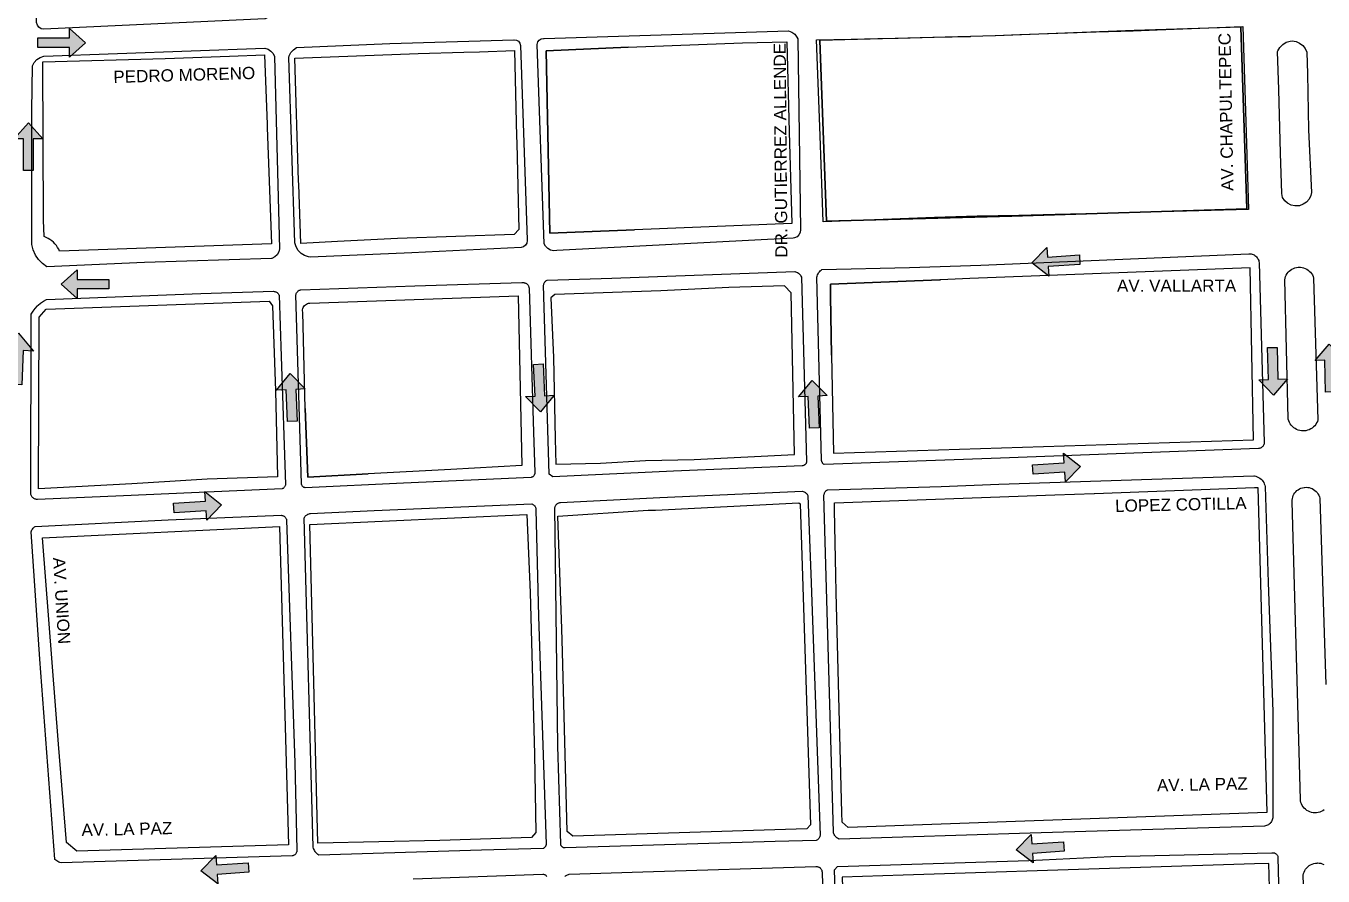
# Model space of a CAD drawing. Header units: metres. Extents: x 668617 to 675126, y 2286318 to 2293677.
# Drawn here: x 673146 to 673678, y 2291068 to 2291417 of the extents above; entities that cross this region are included whole.
import ezdxf

# ---------------------------------------------------------------- set-up
doc = ezdxf.new("R2010")
doc.units = ezdxf.units.M
doc.header["$MEASUREMENT"] = 0
for name, color, linetype in [('0_SENTIDO-VIAL', 30, 'Continuous'), ('DMTG-BANQUETA', 252, 'Continuous'), ('DMTG-CAMELLON', 252, 'Continuous'), ('DMTG-MANZANA', 253, 'Continuous'), ('DMTG-NOM-CALLES', 251, 'Continuous'), ('DMTG-TRAZA-BASE', 7, 'Continuous'), ('DMTG_SECCIONES_VIALES', 250, 'Continuous')]:
    doc.layers.add(name, color=color, linetype=linetype)
doc.styles.get("Standard").update_dxf_attribs({"font": 'arial.ttf'})

# ---------------------------------------------------------------- blocks, each defined once
blk = doc.blocks.new('traza_base_proyecto')
at = {"layer": '0_SENTIDO-VIAL'}
for points in [[(1594.34, -1238.96), (1607.41, -1238.96), (1607.41, -1235.04), (1613.95, -1240.92), (1607.41, -1246.81), (1607.41, -1242.88), (1594.34, -1242.88)], [(1594.34, -1238.96), (1607.41, -1238.96), (1607.41, -1235.04), (1613.95, -1240.92), (1607.41, -1246.81), (1607.41, -1242.88), (1594.34, -1242.88)], [(1588.58, -1293.42), (1588.58, -1280.35), (1584.66, -1280.35), (1590.54, -1273.82), (1596.42, -1280.35), (1592.5, -1280.35), (1592.5, -1293.42)], [(2021.9, -1331.92), (2008.85, -1332.79), (2009.11, -1336.7), (2002.2, -1331.26), (2008.34, -1324.96), (2008.6, -1328.87), (2021.64, -1328.01)], [(1623.59, -1341.97), (1610.52, -1341.97), (1610.52, -1345.89), (1603.99, -1340.01), (1610.52, -1334.13), (1610.52, -1338.05), (1623.59, -1338.05)], [(1583.63, -1381.15), (1584.16, -1367.11), (1579.95, -1366.95), (1586.54, -1360.17), (1592.58, -1367.43), (1588.37, -1367.27), (1587.84, -1381.31)], [(2102.73, -1365.93), (2103.09, -1378.99), (2107.01, -1378.89), (2101.31, -1385.58), (2095.25, -1379.21), (2099.17, -1379.1), (2098.81, -1366.04)], [(2122.64, -1384.28), (2122.28, -1371.22), (2118.36, -1371.33), (2124.06, -1364.63), (2130.12, -1371), (2126.2, -1371.11), (2126.56, -1384.18)], [(1801.7, -1372.73), (1802.31, -1385.79), (1806.22, -1385.61), (1800.65, -1392.41), (1794.47, -1386.15), (1798.39, -1385.97), (1797.79, -1372.91)], [(1696.86, -1396.39), (1696.26, -1383.33), (1692.34, -1383.51), (1697.92, -1376.71), (1704.1, -1382.97), (1700.18, -1383.15), (1700.78, -1396.21)], [(1911, -1399.13), (1910.4, -1386.08), (1906.48, -1386.26), (1912.05, -1379.46), (1918.23, -1385.71), (1914.31, -1385.9), (1914.92, -1398.95)], [(2002.38, -1414.1), (2015.42, -1413.24), (2015.16, -1409.32), (2022.07, -1414.76), (2015.94, -1421.06), (2015.68, -1417.15), (2002.64, -1418.01)], [(1650.12, -1429.91), (1663.16, -1429.05), (1662.9, -1425.13), (1669.81, -1430.57), (1663.68, -1436.87), (1663.42, -1432.96), (1650.38, -1433.82)], [(2015.43, -1572.7), (2002.39, -1573.56), (2002.65, -1577.47), (1995.74, -1572.03), (2001.87, -1565.73), (2002.13, -1569.64), (2015.17, -1568.78)], [(1680.98, -1581.32), (1667.93, -1582.18), (1668.19, -1586.1), (1661.28, -1580.66), (1667.42, -1574.36), (1667.68, -1578.27), (1680.72, -1577.41)]]:
    blk.add_hatch(color=256, dxfattribs=at).paths.add_polyline_path(points)
for points in [[(1607.41, -1238.96), (1607.41, -1235.04), (1613.95, -1240.92), (1607.41, -1246.81), (1607.41, -1242.88), (1594.34, -1242.88), (1594.34, -1238.96)], [(1584.66, -1280.35), (1590.54, -1273.82), (1596.42, -1280.35), (1592.5, -1280.35), (1592.5, -1293.42), (1588.58, -1293.42), (1588.58, -1280.35)], [(2002.2, -1331.26), (2008.34, -1324.96), (2008.6, -1328.87), (2021.64, -1328.01), (2021.9, -1331.92), (2008.85, -1332.79), (2009.11, -1336.7)], [(1610.52, -1341.97), (1610.52, -1345.89), (1603.99, -1340.01), (1610.52, -1334.13), (1610.52, -1338.05), (1623.59, -1338.05), (1623.59, -1341.97)], [(1583.63, -1381.15), (1584.16, -1367.11), (1579.95, -1366.95), (1586.54, -1360.17), (1592.58, -1367.43), (1588.37, -1367.27), (1587.84, -1381.31)], [(2102.73, -1365.93), (2103.09, -1378.99), (2107.01, -1378.89), (2101.31, -1385.58), (2095.25, -1379.21), (2099.17, -1379.1), (2098.81, -1366.04)], [(2122.64, -1384.28), (2122.28, -1371.22), (2118.36, -1371.33), (2124.06, -1364.63), (2130.12, -1371), (2126.2, -1371.11), (2126.56, -1384.18)], [(1801.7, -1372.73), (1802.31, -1385.79), (1806.22, -1385.61), (1800.65, -1392.41), (1794.47, -1386.15), (1798.39, -1385.97), (1797.79, -1372.91)], [(1696.86, -1396.39), (1696.26, -1383.33), (1692.34, -1383.51), (1697.92, -1376.71), (1704.1, -1382.97), (1700.18, -1383.15), (1700.78, -1396.21)], [(1911, -1399.13), (1910.4, -1386.08), (1906.48, -1386.26), (1912.05, -1379.46), (1918.23, -1385.71), (1914.31, -1385.9), (1914.92, -1398.95)], [(2002.38, -1414.1), (2015.42, -1413.24), (2015.16, -1409.32), (2022.07, -1414.76), (2015.94, -1421.06), (2015.68, -1417.15), (2002.64, -1418.01)], [(1650.12, -1429.91), (1663.16, -1429.05), (1662.9, -1425.13), (1669.81, -1430.57), (1663.68, -1436.87), (1663.42, -1432.96), (1650.38, -1433.82)], [(2015.43, -1572.7), (2002.39, -1573.56), (2002.65, -1577.47), (1995.74, -1572.03), (2001.87, -1565.73), (2002.13, -1569.64), (2015.17, -1568.78)], [(1680.98, -1581.32), (1667.93, -1582.18), (1668.19, -1586.1), (1661.28, -1580.66), (1667.42, -1574.36), (1667.68, -1578.27), (1680.72, -1577.41)]]:
    blk.add_lwpolyline(points, close=True, dxfattribs=at)
at = {"layer": 'DMTG-BANQUETA', "linetype": 'Continuous', "lineweight": 25}
for points in [[(1687.48, -1231.2, 0), (1596.91, -1235.44, 0), (1595.81, -1235.19, 0), (1594.87, -1234.57, 0), (1594.21, -1233.67, 0), (1593.9, -1232.59, 0), (1593.88, -1232.32, 0), (1593.23, -1194.35, 0), (1593.83, -1192.67, 0), (1594.8, -1191.16, 0), (1596.07, -1189.91, 0), (1597.59, -1188.97, 0), (1598.14, -1188.73, 0), (1661.95, -1186.81, 0), (1684.38, -1185.83, 0), (1685.83, -1186.24, 0), (1687.13, -1187.01, 0), (1688.19, -1188.09, 0), (1688.9, -1189.42, 0), (1689.19, -1190.41, 0), (1690.29, -1228.44, 0), (1689.71, -1229.6, 0), (1688.8, -1230.53, 0), (1687.66, -1231.12, 0)], [(1962.24, -1312.68, 0), (1916.56, -1314.37, 0), (1915.29, -1279.13, 0), (1914.9, -1268.12, 0), (1913.87, -1239.81, 0), (1927.98, -1239.47, 0), (1939.01, -1239.21, 0), (1947.37, -1239.01, 0), (1962.07, -1238.66, 0), (1977.05, -1238.32, 0), (1977.18, -1238.31, 0), (1987.09, -1237.97, 0), (1997.25, -1237.61, 0), (2028.5, -1236.52, 0), (2043.69, -1236, 0), (2053.52, -1235.61, 0), (2088.69, -1234.22, 0), (2089.9, -1273.43, 0), (2091, -1309.3, 0), (2055.28, -1310.28, 0), (2040.74, -1310.67, 0), (2030.63, -1310.95, 0), (2011.68, -1311.47, 0), (1997, -1311.87, 0), (1996.79, -1311.88, 0), (1979.73, -1312.04, 0)], [(1747.83, -1327.17, 0), (1706.21, -1328.95, 0), (1705.45, -1328.83, 0), (1703.83, -1328.28, 0), (1702.39, -1327.37, 0), (1701.2, -1326.16, 0), (1700.31, -1324.7, 0), (1699.81, -1323.08, 0), (1697.35, -1246.94, 0), (1697.52, -1246.37, 0), (1698.23, -1245, 0), (1699.28, -1243.83, 0), (1700.58, -1242.96, 0), (1738.75, -1241.26, 0), (1789.61, -1239.77, 0), (1789.86, -1239.73, 0), (1790.8, -1239.84, 0), (1791.62, -1240.32, 0), (1792.19, -1241.1, 0), (1792.36, -1242.03, 0), (1795.12, -1321.87, 0), (1795.14, -1322.1, 0), (1794.98, -1323.12, 0), (1794.46, -1324.05, 0), (1793.63, -1324.71, 0), (1792.62, -1325.01, 0)], [(1905.8, -1238.66, 0), (1906.14, -1239.37, 0), (1907.24, -1317.61, 0), (1907.13, -1318.74, 0), (1906.64, -1319.77, 0), (1905.83, -1320.56, 0), (1904.78, -1321.03, 0), (1904.26, -1321.12, 0), (1807.35, -1326.19, 0), (1806.03, -1326.32, 0), (1804.73, -1326.05, 0), (1803.57, -1325.4, 0), (1802.65, -1324.45, 0), (1802.15, -1323.51, 0), (1799.23, -1241.61, 0), (1799.46, -1240.62, 0), (1800.04, -1239.84, 0), (1800.89, -1239.33, 0), (1801.88, -1239.2, 0), (1802.06, -1239.22, 0), (1902.36, -1236.04, 0), (1903.73, -1236.59, 0), (1904.91, -1237.48, 0)], [(1638.11, -1331.15, 0), (1598.11, -1332.87, 0), (1596.27, -1331.56, 0), (1594.69, -1329.93, 0), (1593.44, -1328.05, 0), (1592.51, -1325.98, 0), (1591.97, -1323.77, 0), (1591.94, -1323.51, 0), (1592.01, -1268.73, 0), (1592.19, -1250.43, 0), (1592.95, -1249.02, 0), (1594.04, -1247.83, 0), (1595.38, -1246.95, 0), (1596.91, -1246.43, 0), (1687.57, -1243.17, 0), (1688.89, -1243.57, 0), (1690.05, -1244.34, 0), (1690.94, -1245.4, 0), (1691.48, -1246.65, 0), (1693.48, -1325.44, 0), (1693.2, -1326.75, 0), (1692.55, -1327.92, 0), (1691.58, -1328.85, 0), (1690.38, -1329.45, 0), (1690.29, -1329.48, 0)], [(1989.34, -1411.45, 0), (1916.92, -1413.94, 0), (1916.76, -1413.82, 0), (1916.6, -1413.69, 0), (1916.45, -1413.55, 0), (1916.33, -1413.39, 0), (1916.22, -1413.23, 0), (1916.12, -1413.05, 0), (1916.04, -1412.86, 0), (1915.98, -1412.66, 0), (1915.94, -1412.47, 0), (1915.92, -1412.26, 0), (1915.92, -1412.2, 0), (1913.98, -1337.16, 0), (1914.1, -1336.67, 0), (1914.27, -1336.19, 0), (1914.49, -1335.73, 0), (1914.7, -1335.38, 0), (1914.99, -1334.97, 0), (1915.33, -1334.58, 0), (1915.7, -1334.23, 0), (1916.04, -1333.97, 0), (1951.93, -1333.15, 0), (1981.19, -1332.14, 0), (2091.15, -1327.56, 0), (2091.19, -1327.56, 0), (2091.63, -1327.55, 0), (2092.06, -1327.59, 0), (2092.49, -1327.68, 0), (2092.9, -1327.82, 0), (2093.3, -1328, 0), (2093.67, -1328.23, 0), (2094.02, -1328.5, 0), (2094.04, -1328.51, 0), (2094.35, -1328.82, 0), (2094.63, -1329.16, 0), (2094.86, -1329.52, 0), (2095.06, -1329.91, 0), (2095.21, -1330.33, 0), (2095.31, -1330.75, 0), (2095.36, -1331.18, 0), (2097.51, -1404.99, 0), (2097.51, -1405.03, 0), (2097.48, -1405.31, 0), (2097.42, -1405.58, 0), (2097.33, -1405.84, 0), (2097.22, -1406.1, 0), (2097.07, -1406.34, 0), (2096.9, -1406.56, 0), (2096.7, -1406.76, 0), (2096.49, -1406.93, 0), (2096.42, -1406.99, 0), (2096.17, -1407.13, 0), (2095.92, -1407.24, 0), (2095.65, -1407.33, 0), (2095.38, -1407.39, 0), (2095.1, -1407.41, 0)], [(1855.21, -1416.67, 0), (1805.64, -1419, 0), (1804.19, -1417.97, 0), (1801.87, -1340.45, 0), (1801.88, -1340.45, 0), (1801.93, -1340.16, 0), (1802.02, -1339.89, 0), (1802.13, -1339.62, 0), (1802.27, -1339.36, 0), (1802.27, -1339.34, 0), (1802.44, -1339.1, 0), (1802.64, -1338.88, 0), (1802.84, -1338.68, 0), (1803.07, -1338.5, 0), (1803.31, -1338.34, 0), (1829.89, -1337.47, 0), (1904.87, -1334.76, 0), (1905.26, -1334.89, 0), (1905.65, -1335.06, 0), (1906.02, -1335.27, 0), (1906.37, -1335.51, 0), (1906.7, -1335.79, 0), (1906.95, -1336.04, 0), (1907.22, -1336.37, 0), (1907.45, -1336.73, 0), (1907.65, -1337.1, 0), (1909.76, -1412.75, 0), (1909.76, -1412.82, 0), (1909.73, -1413.01, 0), (1909.68, -1413.19, 0), (1909.61, -1413.37, 0), (1909.52, -1413.54, 0), (1909.42, -1413.7, 0), (1909.31, -1413.85, 0), (1909.18, -1413.99, 0), (1909.02, -1414.11, 0), (1908.96, -1414.17, 0), (1908.8, -1414.27, 0), (1908.63, -1414.35, 0), (1908.45, -1414.42, 0), (1908.27, -1414.48, 0), (1908.08, -1414.51, 0), (1907.89, -1414.52, 0)], [(1744.38, -1421.61, 0), (1704.07, -1423.5, 0), (1703.9, -1423.47, 0), (1703.74, -1423.42, 0), (1703.58, -1423.36, 0), (1703.43, -1423.28, 0), (1703.29, -1423.19, 0), (1703.15, -1423.08, 0), (1703.03, -1422.96, 0), (1703.02, -1422.95, 0), (1702.91, -1422.82, 0), (1702.81, -1422.68, 0), (1702.73, -1422.53, 0), (1702.67, -1422.37, 0), (1702.61, -1422.21, 0), (1702.58, -1422.04, 0), (1702.57, -1421.93, 0), (1700.29, -1344.33, 0), (1700.35, -1344.08, 0), (1700.44, -1343.84, 0), (1700.54, -1343.61, 0), (1700.67, -1343.39, 0), (1700.82, -1343.18, 0), (1700.86, -1343.13, 0), (1701.05, -1342.94, 0), (1701.24, -1342.77, 0), (1701.45, -1342.63, 0), (1701.67, -1342.5, 0), (1701.9, -1342.4, 0), (1702.15, -1342.32, 0), (1702.27, -1342.28, 0), (1749.02, -1340.68, 0), (1792.99, -1339.38, 0), (1793.23, -1339.35, 0), (1793.48, -1339.34, 0), (1793.72, -1339.35, 0), (1793.96, -1339.39, 0), (1794.19, -1339.45, 0), (1794.42, -1339.54, 0), (1794.64, -1339.64, 0), (1794.85, -1339.77, 0), (1795.04, -1339.92, 0), (1795.19, -1340.05, 0), (1795.35, -1340.23, 0), (1795.51, -1340.43, 0), (1795.63, -1340.63, 0), (1795.74, -1340.85, 0), (1795.82, -1341.08, 0), (1795.88, -1341.32, 0), (1795.92, -1341.56, 0), (1795.92, -1341.68, 0), (1797.67, -1400.66, 0), (1798.23, -1417.24, 0), (1798.25, -1417.42, 0), (1798.25, -1417.6, 0), (1798.23, -1417.77, 0), (1798.19, -1417.94, 0), (1798.14, -1418.11, 0), (1798.07, -1418.27, 0), (1797.99, -1418.43, 0), (1797.89, -1418.58, 0), (1797.85, -1418.63, 0), (1797.73, -1418.77, 0), (1797.6, -1418.88, 0), (1797.46, -1418.99, 0), (1797.31, -1419.08, 0), (1797.15, -1419.16, 0), (1796.98, -1419.22, 0), (1796.81, -1419.26, 0), (1796.71, -1419.28, 0)], [(1629.6, -1426.88, 0), (1594.31, -1428.4, 0), (1594.17, -1428.39, 0), (1593.87, -1428.35, 0), (1593.56, -1428.28, 0), (1593.28, -1428.18, 0), (1593, -1428.05, 0), (1592.73, -1427.89, 0), (1592.48, -1427.71, 0), (1592.25, -1427.5, 0), (1592.11, -1427.35, 0), (1591.92, -1427.11, 0), (1591.75, -1426.85, 0), (1591.61, -1426.58, 0), (1591.49, -1426.29, 0), (1591.69, -1352.27, 0), (1592.43, -1351.07, 0), (1593.28, -1349.94, 0), (1594.24, -1348.91, 0), (1594.49, -1348.67, 0), (1595.56, -1347.76, 0), (1596.73, -1346.96, 0), (1597.96, -1346.28, 0), (1661.33, -1343.85, 0), (1691.09, -1342.93, 0), (1691.33, -1342.96, 0), (1691.59, -1343.01, 0), (1691.85, -1343.09, 0), (1692.1, -1343.19, 0), (1692.34, -1343.32, 0), (1692.56, -1343.47, 0), (1692.61, -1343.5, 0), (1692.82, -1343.68, 0), (1693, -1343.88, 0), (1693.17, -1344.09, 0), (1693.31, -1344.31, 0), (1693.44, -1344.55, 0), (1694.26, -1369.68, 0), (1696.02, -1422.18, 0), (1696, -1422.29, 0), (1695.95, -1422.51, 0), (1695.87, -1422.72, 0), (1695.77, -1422.93, 0), (1695.65, -1423.12, 0), (1695.52, -1423.3, 0), (1695.49, -1423.33, 0), (1695.33, -1423.5, 0), (1695.17, -1423.64, 0), (1694.98, -1423.78, 0), (1694.78, -1423.89, 0), (1694.58, -1423.98, 0)], [(2001.41, -1565.25, 0), (1923.17, -1567.7, 0), (1922.83, -1567.55, 0), (1922.5, -1567.36, 0), (1922.19, -1567.14, 0), (1921.91, -1566.9, 0), (1921.65, -1566.63, 0), (1921.53, -1566.48, 0), (1921.31, -1566.17, 0), (1921.13, -1565.84, 0), (1920.97, -1565.5, 0), (1920.86, -1565.14, 0), (1920.79, -1564.89, 0), (1916.88, -1426.62, 0), (1916.91, -1426.36, 0), (1916.97, -1426.1, 0), (1917.05, -1425.84, 0), (1917.15, -1425.6, 0), (1917.27, -1425.36, 0), (1917.34, -1425.27, 0), (1917.51, -1425.06, 0), (1917.69, -1424.86, 0), (1917.88, -1424.68, 0), (1918.1, -1424.52, 0), (1918.33, -1424.39, 0), (1918.47, -1424.32, 0), (1964.93, -1422.95, 0), (1988.66, -1422.01, 0), (2093.25, -1418.63, 0), (2093.51, -1418.67, 0), (2094.09, -1418.8, 0), (2094.65, -1419, 0), (2095.19, -1419.26, 0), (2095.69, -1419.58, 0), (2096.16, -1419.95, 0), (2096.57, -1420.37, 0), (2096.94, -1420.84, 0), (2097.26, -1421.34, 0), (2097.52, -1421.88, 0), (2097.72, -1422.44, 0), (2097.85, -1423.02, 0), (2099.1, -1462.44, 0), (2100.96, -1515.36, 0), (2100.95, -1558.95, 0), (2100.89, -1559.36, 0), (2100.78, -1559.77, 0), (2100.63, -1560.16, 0), (2100.44, -1560.53, 0), (2100.2, -1560.88, 0), (2099.93, -1561.2, 0), (2099.86, -1561.28, 0), (2099.54, -1561.56, 0), (2099.2, -1561.8, 0), (2098.83, -1562, 0), (2098.44, -1562.16, 0), (2098.04, -1562.28, 0), (2097.62, -1562.35, 0)], [(1810.72, -1571.3, 0), (1810.54, -1571.3, 0), (1810.37, -1571.29, 0), (1810.2, -1571.25, 0), (1810.04, -1571.2, 0), (1809.88, -1571.14, 0), (1809.73, -1571.06, 0), (1809.59, -1570.97, 0), (1809.45, -1570.86, 0), (1809.32, -1570.74, 0), (1809.22, -1570.6, 0), (1809.12, -1570.46, 0), (1809.04, -1570.31, 0), (1808.98, -1570.15, 0), (1808.92, -1569.99, 0), (1808.89, -1569.82, 0), (1807.69, -1529.6, 0), (1806.48, -1431.78, 0), (1806.5, -1431.65, 0), (1806.56, -1431.41, 0), (1806.65, -1431.17, 0), (1806.76, -1430.94, 0), (1806.89, -1430.73, 0), (1807.04, -1430.53, 0), (1807.21, -1430.34, 0), (1807.23, -1430.32, 0), (1807.42, -1430.16, 0), (1807.62, -1430.01, 0), (1807.84, -1429.88, 0), (1808.07, -1429.78, 0), (1808.3, -1429.7, 0), (1808.55, -1429.64, 0), (1808.8, -1429.61, 0), (1849.6, -1427.59, 0), (1908.14, -1424.98, 0), (1908.4, -1425.06, 0), (1908.7, -1425.18, 0), (1908.98, -1425.33, 0), (1909.25, -1425.51, 0), (1909.5, -1425.71, 0), (1909.73, -1425.93, 0), (1909.76, -1425.96, 0), (1909.96, -1426.21, 0), (1910.14, -1426.48, 0), (1910.29, -1426.76, 0), (1911.64, -1462.53, 0), (1915.27, -1566.19, 0), (1915.22, -1566.44, 0), (1915.14, -1566.7, 0), (1915.04, -1566.95, 0), (1914.91, -1567.19, 0), (1914.75, -1567.41, 0), (1914.58, -1567.62, 0), (1914.39, -1567.81, 0), (1914.18, -1567.98, 0), (1913.96, -1568.13, 0), (1913.72, -1568.26, 0), (1896.83, -1568.68, 0), (1810.77, -1571.3, 0)], [(1776.45, -1572.22, 0), (1709.7, -1574.25, 0), (1709.29, -1573.97, 0), (1708.9, -1573.65, 0), (1708.56, -1573.3, 0), (1708.24, -1572.91, 0), (1708.18, -1572.83, 0), (1707.92, -1572.41, 0), (1707.7, -1571.96, 0), (1707.52, -1571.49, 0), (1707.39, -1571.01, 0), (1703.67, -1435.92, 0), (1703.77, -1435.74, 0), (1703.94, -1435.47, 0), (1704.13, -1435.22, 0), (1704.35, -1434.98, 0), (1704.59, -1434.77, 0), (1704.85, -1434.59, 0), (1705.13, -1434.43, 0), (1705.35, -1434.33, 0), (1705.65, -1434.22, 0), (1705.96, -1434.14, 0), (1706.27, -1434.09, 0), (1732.42, -1432.89, 0), (1797.01, -1430.16, 0), (1797.05, -1430.17, 0), (1797.27, -1430.25, 0), (1797.48, -1430.36, 0), (1797.69, -1430.48, 0), (1797.88, -1430.63, 0), (1798.06, -1430.79, 0), (1798.22, -1430.97, 0), (1798.29, -1431.07, 0), (1798.42, -1431.27, 0), (1798.53, -1431.48, 0), (1798.62, -1431.7, 0), (1798.69, -1431.93, 0), (1798.73, -1432.17, 0), (1798.75, -1432.41, 0), (1799.82, -1476.42, 0), (1802.91, -1569.79, 0), (1802.91, -1569.8, 0), (1802.89, -1570, 0), (1802.85, -1570.19, 0), (1802.8, -1570.38, 0), (1802.72, -1570.57, 0), (1802.63, -1570.74, 0), (1802.52, -1570.91, 0), (1802.44, -1571, 0), (1802.31, -1571.15, 0), (1802.16, -1571.28, 0), (1802, -1571.4, 0), (1801.83, -1571.5, 0), (1801.65, -1571.58, 0)], [(1698.77, -1574.54, 0), (1603.95, -1577.36, 0), (1603.49, -1577.25, 0), (1603.03, -1577.09, 0), (1602.6, -1576.88, 0), (1602.56, -1576.86, 0), (1602.15, -1576.61, 0), (1601.76, -1576.33, 0), (1601.41, -1576, 0), (1601.35, -1575.94, 0), (1595.26, -1493.81, 0), (1591.68, -1441.62, 0), (1591.81, -1441.23, 0), (1592.01, -1440.84, 0), (1592.22, -1440.5, 0), (1592.47, -1440.16, 0), (1592.76, -1439.85, 0), (1593.08, -1439.56, 0), (1593.3, -1439.39, 0), (1647.93, -1436.73, 0), (1694.33, -1434.83, 0), (1694.56, -1434.87, 0), (1694.78, -1434.92, 0), (1695, -1434.99, 0), (1695.21, -1435.09, 0), (1695.41, -1435.2, 0), (1695.6, -1435.34, 0), (1695.77, -1435.49, 0), (1695.93, -1435.65, 0), (1696.07, -1435.84, 0), (1696.19, -1436.03, 0), (1696.29, -1436.24, 0), (1696.37, -1436.45, 0), (1696.43, -1436.68, 0), (1696.45, -1436.81, 0), (1699.78, -1536.34, 0), (1700.63, -1572.04, 0), (1700.65, -1572.25, 0), (1700.65, -1572.47, 0), (1700.63, -1572.69, 0), (1700.59, -1572.9, 0), (1700.52, -1573.11, 0), (1700.44, -1573.31, 0), (1700.34, -1573.5, 0), (1700.21, -1573.68, 0), (1700.1, -1573.82, 0), (1699.95, -1573.97, 0), (1699.79, -1574.11, 0), (1699.6, -1574.24, 0), (1699.42, -1574.34, 0), (1699.22, -1574.43, 0), (1699.01, -1574.49, 0), (1698.8, -1574.54, 0)]]:
    blk.add_polyline3d(points, close=True, dxfattribs=at)
for points in [[(1923.91, -1666.42, 0), (1921.25, -1580.29, 0), (1922.44, -1578.87, 0), (2000.91, -1576.49, 0), (2034.54, -1574.77, 0), (2100.59, -1573.28, 0), (2100.67, -1573.27, 0), (2100.92, -1573.26, 0), (2101.16, -1573.27, 0), (2101.41, -1573.31, 0), (2101.65, -1573.38, 0), (2101.88, -1573.47, 0), (2102.09, -1573.59, 0), (2102.3, -1573.73, 0), (2102.47, -1573.88, 0), (2102.64, -1574.06, 0), (2102.77, -1574.26, 0), (2102.91, -1574.48, 0), (2103.01, -1574.71, 0), (2103.08, -1574.94, 0), (2103.12, -1575.19, 0), (2104.1, -1618, 0)], [(1810.63, -1583.03, 0), (1810.89, -1582.79, 0), (1811.13, -1582.61, 0), (1811.42, -1582.43, 0), (1811.74, -1582.28, 0), (1812.06, -1582.15, 0), (1812.4, -1582.06, 0), (1842.65, -1581.06, 0), (1913.51, -1578.96, 0), (1913.66, -1578.95, 0), (1913.88, -1578.94, 0), (1914.11, -1578.96, 0), (1914.33, -1579.01, 0), (1914.55, -1579.07, 0), (1914.76, -1579.15, 0), (1914.96, -1579.26, 0), (1915.15, -1579.38, 0), (1915.31, -1579.52, 0), (1915.35, -1579.55, 0), (1915.51, -1579.71, 0), (1915.65, -1579.89, 0), (1915.78, -1580.08, 0), (1915.88, -1580.28, 0), (1915.97, -1580.49, 0), (1916.03, -1580.7, 0), (1916.07, -1580.93, 0), (1916.1, -1581.15, 0), (1918.31, -1666.34, 0)], [(1748.33, -1583.98, 0), (1801.51, -1582.01, 0), (1801.61, -1582.03, 0), (1801.86, -1582.08, 0), (1802.1, -1582.16, 0), (1802.33, -1582.27, 0), (1802.55, -1582.39, 0), (1802.76, -1582.54, 0), (1802.95, -1582.7, 0), (1803.08, -1582.84, 0), (1803.24, -1583.04, 0)]]:
    blk.add_polyline3d(points, dxfattribs=at)
at = {"layer": 'DMTG-CAMELLON', "linetype": 'Continuous', "lineweight": 25}
for points in [[(2111.71, -1307.87, 0), (2110.1, -1307.92, 0), (2108.53, -1307.56, 0), (2107.09, -1306.83, 0), (2105.87, -1305.78, 0), (2104.95, -1304.45, 0), (2104.69, -1302.85, 0), (2104.2, -1286.21, 0), (2103.54, -1260.07, 0), (2102.94, -1244.52, 0), (2103.04, -1244.28, 0), (2103.94, -1242.84, 0), (2105.1, -1241.62, 0), (2106.53, -1240.76, 0), (2108.13, -1240.23, 0), (2108.94, -1240.2, 0), (2110.52, -1240.45, 0), (2111.99, -1241.07, 0), (2113.26, -1242.04, 0), (2114.25, -1243.3, 0), (2114.9, -1244.76, 0), (2115.19, -1253.74, 0), (2115.71, -1276.67, 0), (2116.94, -1302.35, 0), (2116.62, -1303.6, 0), (2115.9, -1305.06, 0), (2114.84, -1306.29, 0), (2113.52, -1307.23, 0), (2112.01, -1307.82, 0)], [(2114.18, -1400.19, 0), (2113.48, -1400.23, 0), (2112.78, -1400.19, 0), (2112.09, -1400.08, 0), (2111.4, -1399.89, 0), (2110.75, -1399.62, 0), (2110.15, -1399.28, 0), (2109.56, -1398.88, 0), (2109.05, -1398.41, 0), (2108.58, -1397.89, 0), (2108.17, -1397.32, 0), (2107.83, -1396.7, 0), (2107.56, -1396.05, 0), (2107.35, -1395.38, 0), (2107.29, -1395.05, 0), (2105.9, -1338.18, 0), (2106.04, -1337.52, 0), (2106.25, -1336.87, 0), (2106.53, -1336.25, 0), (2106.88, -1335.67, 0), (2107.29, -1335.13, 0), (2107.77, -1334.64, 0), (2108.29, -1334.21, 0), (2108.86, -1333.83, 0), (2109.46, -1333.53, 0), (2110.1, -1333.29, 0), (2110.75, -1333.13, 0), (2111.43, -1333.04, 0), (2111.64, -1333.03, 0), (2112.32, -1333.04, 0), (2112.99, -1333.12, 0), (2113.65, -1333.28, 0), (2114.29, -1333.52, 0), (2114.9, -1333.82, 0), (2115.47, -1334.19, 0), (2115.98, -1334.62, 0), (2116.47, -1335.11, 0), (2116.88, -1335.64, 0), (2117.23, -1336.22, 0), (2117.52, -1336.84, 0), (2117.73, -1337.49, 0), (2117.75, -1337.52, 0), (2119.5, -1395.62, 0), (2119.27, -1396.28, 0), (2118.98, -1396.92, 0), (2118.62, -1397.52, 0), (2118.19, -1398.07, 0), (2117.69, -1398.58, 0), (2117.16, -1399.02, 0), (2116.57, -1399.41, 0), (2115.94, -1399.72, 0), (2115.28, -1399.96, 0), (2114.6, -1400.13, 0)]]:
    blk.add_polyline3d(points, close=True, dxfattribs=at)
for points in [[(2122.08, -1555.72, 0), (2121.51, -1556.1, 0), (2120.89, -1556.42, 0), (2120.24, -1556.66, 0), (2119.58, -1556.83, 0), (2118.92, -1556.91, 0), (2118.23, -1556.93, 0), (2117.54, -1556.87, 0), (2116.87, -1556.74, 0), (2116.21, -1556.53, 0), (2115.58, -1556.24, 0), (2114.99, -1555.89, 0), (2114.44, -1555.47, 0), (2113.93, -1555, 0), (2113.49, -1554.47, 0), (2113.11, -1553.9, 0), (2112.79, -1553.28, 0), (2112.55, -1552.64, 0), (2112.38, -1551.97, 0), (2112.3, -1551.46, 0), (2108.92, -1429.28, 0), (2108.93, -1428.64, 0), (2109.02, -1428, 0), (2109.17, -1427.37, 0), (2109.4, -1426.77, 0), (2109.69, -1426.19, 0), (2110.03, -1425.66, 0), (2110.45, -1425.16, 0), (2110.92, -1424.71, 0), (2111.43, -1424.32, 0), (2111.98, -1423.99, 0), (2112.56, -1423.72, 0), (2113.18, -1423.52, 0), (2113.81, -1423.39, 0), (2114.03, -1423.36, 0), (2114.68, -1423.32, 0), (2115.32, -1423.36, 0), (2115.95, -1423.47, 0), (2116.57, -1423.65, 0), (2117.16, -1423.9, 0), (2117.73, -1424.21, 0), (2118.25, -1424.59, 0), (2118.73, -1425.02, 0), (2119.16, -1425.5, 0), (2119.53, -1426.03, 0), (2119.84, -1426.59, 0), (2120.09, -1427.19, 0), (2120.26, -1427.81, 0), (2120.3, -1427.97, 0), (2122.78, -1504.28, 0)], [(2115.88, -1651.63, 0), (2113.43, -1582.5, 0), (2113.59, -1581.83, 0), (2113.82, -1581.19, 0), (2114.12, -1580.58, 0), (2114.48, -1580.01, 0), (2114.92, -1579.48, 0), (2115.41, -1579, 0), (2115.94, -1578.58, 0), (2116.52, -1578.22, 0), (2117.14, -1577.93, 0), (2117.79, -1577.71, 0), (2118.45, -1577.57, 0), (2119.13, -1577.5, 0), (2119.29, -1577.49, 0), (2119.97, -1577.52, 0), (2120.64, -1577.62, 0), (2121.3, -1577.79, 0), (2121.94, -1578.04, 0)]]:
    blk.add_polyline3d(points, dxfattribs=at)
at = {"layer": 'DMTG-MANZANA', "color": 8, "linetype": 'Continuous', "lineweight": 25}
blk.add_line((1924.19, -1556.86), (1921.91, -1466.53), dxfattribs=at)
at = {"layer": 'DMTG-MANZANA', "linetype": 'Continuous', "lineweight": 25}
for points in [[(2087.95, -1234.56, 0), (2044.14, -1235.99, 0), (1987.23, -1238.1, 0), (1915.15, -1239.99, 0), (1917.92, -1314.2, 0), (1993.9, -1312.07, 0), (2090.35, -1309.07, 0)], [(2087.95, -1234.56, 0), (2044.14, -1235.99, 0), (1987.23, -1238.1, 0), (1915.15, -1239.99, 0), (1917.92, -1314.2, 0), (1993.9, -1312.07, 0), (2090.35, -1309.07, 0)], [(1790.85, -1282.08, 0), (1791.77, -1317.54, 0), (1789.84, -1319.69, 0), (1741.99, -1321.21, 0), (1717.29, -1322.44, 0), (1702.31, -1323.35, 0), (1701.47, -1299.14, 0), (1701.38, -1297.56, 0), (1699.83, -1247.21, 0), (1750.47, -1245.36, 0), (1769.21, -1244.78, 0), (1775.58, -1244.63, 0), (1789.97, -1244.19, 0), (1790.81, -1279.42, 0), (1790.93, -1281.96, 0)], [(1790.85, -1282.08, 0), (1791.77, -1317.54, 0), (1789.84, -1319.69, 0), (1741.99, -1321.21, 0), (1717.29, -1322.44, 0), (1702.31, -1323.35, 0), (1701.47, -1299.14, 0), (1701.38, -1297.56, 0), (1699.83, -1247.21, 0), (1750.47, -1245.36, 0), (1769.21, -1244.78, 0), (1775.58, -1244.63, 0), (1789.97, -1244.19, 0), (1790.81, -1279.42, 0), (1790.93, -1281.96, 0)], [(1903.75, -1315.06, 0), (1839.19, -1317.66, 0), (1804.41, -1319.14, 0), (1802.9, -1244.3, 0), (1836.62, -1242.7, 0), (1883.41, -1240.98, 0), (1901.62, -1240.52, 0), (1902.64, -1277.55, 0)], [(1903.75, -1315.06, 0), (1839.19, -1317.66, 0), (1804.41, -1319.14, 0), (1802.9, -1244.3, 0), (1836.62, -1242.7, 0), (1883.41, -1240.98, 0), (1901.62, -1240.52, 0), (1902.64, -1277.55, 0)], [(1688.48, -1275.74, 0), (1690.27, -1323.5, 0), (1603.35, -1326.49, 0), (1602.97, -1325.67, 0), (1602.52, -1324.89, 0), (1602, -1324.16, 0), (1601.42, -1323.46, 0), (1600.79, -1322.82, 0), (1600.11, -1322.23, 0), (1599.38, -1321.71, 0), (1598.61, -1321.24, 0), (1597.8, -1320.84, 0), (1596.96, -1320.51, 0), (1596.79, -1313.73, 0), (1596.52, -1248.72, 0), (1646.6, -1247.46, 0), (1672.98, -1246.44, 0), (1687.34, -1245.87, 0), (1688.42, -1274.51, 0)], [(1688.48, -1275.74, 0), (1690.27, -1323.5, 0), (1603.35, -1326.49, 0), (1602.97, -1325.67, 0), (1602.52, -1324.89, 0), (1602, -1324.16, 0), (1601.42, -1323.46, 0), (1600.79, -1322.82, 0), (1600.11, -1322.23, 0), (1599.38, -1321.71, 0), (1598.61, -1321.24, 0), (1597.8, -1320.84, 0), (1596.96, -1320.51, 0), (1596.79, -1313.73, 0), (1596.52, -1248.72, 0), (1646.6, -1247.46, 0), (1672.98, -1246.44, 0), (1687.34, -1245.87, 0), (1688.42, -1274.51, 0)], [(2091.65, -1333.35, 0), (1976.74, -1337.66, 0), (1964.62, -1338.23, 0), (1964.42, -1338.24, 0), (1919.54, -1340.02, 0), (1919.54, -1344.9, 0), (1919.99, -1369.12, 0), (1920.74, -1409.28, 0), (2093.11, -1403.81, 0)], [(2091.65, -1333.35, 0), (1976.74, -1337.66, 0), (1964.62, -1338.23, 0), (1964.42, -1338.24, 0), (1919.54, -1340.02, 0), (1919.54, -1344.9, 0), (1919.99, -1369.12, 0), (1920.74, -1409.28, 0), (2093.11, -1403.81, 0)], [(1903.39, -1343.53, 0), (1900.74, -1340.63, 0), (1877.82, -1341.37, 0), (1849.95, -1342.72, 0), (1806.42, -1344.19, 0), (1804.9, -1345.61, 0), (1805.88, -1370.08, 0), (1806.56, -1403.48, 0), (1806.89, -1413.87, 0), (1825.19, -1413.38, 0), (1843.72, -1412.38, 0), (1863.7, -1411.89, 0), (1904.76, -1409.92, 0)], [(1903.39, -1343.53, 0), (1900.74, -1340.63, 0), (1877.82, -1341.37, 0), (1849.95, -1342.72, 0), (1806.42, -1344.19, 0), (1804.9, -1345.61, 0), (1805.88, -1370.08, 0), (1806.56, -1403.48, 0), (1806.89, -1413.87, 0), (1825.19, -1413.38, 0), (1843.72, -1412.38, 0), (1863.7, -1411.89, 0), (1904.76, -1409.92, 0)], [(1763.77, -1416, 0), (1729.88, -1417.77, 0), (1705.21, -1419.19, 0), (1704.12, -1391.05, 0), (1703.07, -1351.46, 0), (1703, -1350.98, 0), (1703, -1350.49, 0), (1703.09, -1350.01, 0), (1703.25, -1349.55, 0), (1703.49, -1349.12, 0), (1703.79, -1348.74, 0), (1704.15, -1348.42, 0), (1704.56, -1348.15, 0), (1705.01, -1347.96, 0), (1705.48, -1347.84, 0), (1705.97, -1347.81, 0), (1733.37, -1346.88, 0), (1791.44, -1344.8, 0), (1792.97, -1414.41, 0)], [(1763.77, -1416, 0), (1729.88, -1417.77, 0), (1705.21, -1419.19, 0), (1704.12, -1391.05, 0), (1703.07, -1351.46, 0), (1703, -1350.98, 0), (1703, -1350.49, 0), (1703.09, -1350.01, 0), (1703.25, -1349.55, 0), (1703.49, -1349.12, 0), (1703.79, -1348.74, 0), (1704.15, -1348.42, 0), (1704.56, -1348.15, 0), (1705.01, -1347.96, 0), (1705.48, -1347.84, 0), (1705.97, -1347.81, 0), (1733.37, -1346.88, 0), (1791.44, -1344.8, 0), (1792.97, -1414.41, 0)], [(1648.49, -1421, 0), (1633.01, -1421.87, 0), (1594.62, -1423.95, 0), (1594.91, -1353.51, 0), (1597.84, -1350.27, 0), (1689.37, -1347.03, 0), (1690.72, -1348.88, 0), (1691.85, -1383.83, 0), (1692.72, -1419.11, 0), (1663.85, -1420.03, 0)], [(1648.49, -1421, 0), (1633.01, -1421.87, 0), (1594.62, -1423.95, 0), (1594.91, -1353.51, 0), (1597.84, -1350.27, 0), (1689.37, -1347.03, 0), (1690.72, -1348.88, 0), (1691.85, -1383.83, 0), (1692.72, -1419.11, 0), (1663.85, -1420.03, 0)], [(1921.21, -1432.62, 0), (1921.16, -1429.73, 0), (2011.59, -1426.44, 0), (2027.78, -1425.85, 0), (2027.9, -1425.84, 0), (2093.5, -1423.46, 0), (2094.88, -1423.41, 0), (2098.5, -1556.73, 0), (1926.81, -1562.91, 0), (1924.29, -1560.72, 0), (1924.19, -1556.86, 0), (1921.91, -1466.53, 0), (1921.73, -1459.46, 0)], [(1921.21, -1432.62, 0), (1921.16, -1429.73, 0), (2011.59, -1426.44, 0), (2027.78, -1425.85, 0), (2027.9, -1425.84, 0), (2093.5, -1423.46, 0), (2094.88, -1423.41, 0), (2098.5, -1556.73, 0), (1926.81, -1562.91, 0), (1924.29, -1560.72, 0), (1924.19, -1556.86, 0), (1921.91, -1466.53, 0), (1921.73, -1459.46, 0)], [(1847.83, -1432.67, 0), (1906.64, -1429.76, 0), (1907.18, -1430.19, 0), (1911.4, -1561.79, 0), (1909.82, -1563.47, 0), (1813.87, -1566.46, 0), (1811.54, -1564.54, 0), (1809.63, -1490.79, 0), (1809.32, -1481.45, 0), (1807.78, -1435.22, 0), (1844.73, -1432.79, 0), (1847.59, -1432.68, 0)], [(1847.83, -1432.67, 0), (1906.64, -1429.76, 0), (1907.18, -1430.19, 0), (1911.4, -1561.79, 0), (1909.82, -1563.47, 0), (1813.87, -1566.46, 0), (1811.54, -1564.54, 0), (1809.63, -1490.79, 0), (1809.32, -1481.45, 0), (1807.78, -1435.22, 0), (1844.73, -1432.79, 0), (1847.59, -1432.68, 0)], [(1796.31, -1466.49, 0), (1798.15, -1532.9, 0), (1798.74, -1565.04, 0), (1796.96, -1567.05, 0), (1759.3, -1568.28, 0), (1709.31, -1569.34, 0), (1707.73, -1508.8, 0), (1705.97, -1438.65, 0), (1795.04, -1434.52, 0)], [(1796.31, -1466.49, 0), (1798.15, -1532.9, 0), (1798.74, -1565.04, 0), (1796.96, -1567.05, 0), (1759.3, -1568.28, 0), (1709.31, -1569.34, 0), (1707.73, -1508.8, 0), (1705.97, -1438.65, 0), (1795.04, -1434.52, 0)], [(1693.56, -1439.46, 0), (1697.2, -1570.06, 0), (1610.38, -1572.67, 0), (1606.12, -1569.04, 0), (1602.9, -1528.78, 0), (1596.27, -1444.07, 0)], [(1693.56, -1439.46, 0), (1697.2, -1570.06, 0), (1610.38, -1572.67, 0), (1606.12, -1569.04, 0), (1602.9, -1528.78, 0), (1596.27, -1444.07, 0)], [(1949.32, -1582.51, 0), (1924.34, -1583.31, 0), (1926.91, -1663.18, 0), (1967.25, -1661.69, 0), (2018.6, -1660.21, 0), (2018.9, -1660.2, 0), (2041.71, -1659.37, 0), (2059.34, -1658.73, 0), (2059.52, -1658.73, 0), (2100.65, -1658.03, 0), (2101.78, -1658.11, 0), (2100.38, -1612.19, 0), (2099.33, -1577.65, 0), (2093.43, -1577.85, 0), (2042.55, -1579.49, 0)], [(1949.32, -1582.51, 0), (1924.34, -1583.31, 0), (1926.91, -1663.18, 0), (1967.25, -1661.69, 0), (2018.6, -1660.21, 0), (2018.9, -1660.2, 0), (2041.71, -1659.37, 0), (2059.34, -1658.73, 0), (2059.52, -1658.73, 0), (2100.65, -1658.03, 0), (2101.78, -1658.11, 0), (2100.38, -1612.19, 0), (2099.33, -1577.65, 0), (2093.43, -1577.85, 0), (2042.55, -1579.49, 0)]]:
    blk.add_polyline3d(points, close=True, dxfattribs=at)
for points in [[(2087.95, -1234.56, 0), (2090.35, -1309.07, 0), (1993.9, -1312.07, 0), (1917.92, -1314.2, 0), (1915.15, -1239.99, 0)], [(1769.21, -1244.78, 0), (1775.58, -1244.63, 0), (1789.97, -1244.19, 0), (1790.81, -1279.42, 0), (1790.93, -1281.96, 0), (1790.85, -1282.08, 0)], [(1836.62, -1242.7, 0), (1802.9, -1244.3, 0), (1804.41, -1319.14, 0), (1839.19, -1317.66, 0)], [(1596.79, -1313.73, 0), (1596.52, -1248.72, 0), (1646.6, -1247.46, 0), (1672.98, -1246.44, 0), (1687.34, -1245.87, 0), (1688.42, -1274.51, 0), (1688.48, -1275.74, 0)], [(1741.99, -1321.21, 0), (1717.29, -1322.44, 0), (1702.31, -1323.35, 0), (1701.47, -1299.14, 0), (1701.38, -1297.56, 0)], [(1919.99, -1369.12, 0), (1919.54, -1344.91, 0), (1919.54, -1344.9, 0), (1919.54, -1340.02, 0), (1964.42, -1338.24, 0), (1964.62, -1338.23, 0)], [(1733.37, -1346.88, 0), (1791.44, -1344.8, 0), (1792.97, -1414.41, 0), (1763.77, -1416, 0)], [(1849.95, -1342.72, 0), (1806.42, -1344.19, 0), (1804.9, -1345.61, 0), (1805.88, -1370.08, 0)], [(1843.72, -1412.38, 0), (1863.7, -1411.89, 0), (1904.76, -1409.92, 0), (1903.39, -1343.53, 0)], [(1633.01, -1421.87, 0), (1594.62, -1423.95, 0), (1594.91, -1353.51, 0), (1597.84, -1350.27, 0), (1689.37, -1347.03, 0), (1690.72, -1348.88, 0), (1691.85, -1383.83, 0)], [(1704.12, -1391.05, 0), (1705.21, -1419.19, 0), (1729.88, -1417.77, 0)], [(1806.56, -1403.48, 0), (1806.89, -1413.87, 0), (1825.19, -1413.38, 0)], [(1921.21, -1432.62, 0), (1921.16, -1429.73, 0), (2011.59, -1426.44, 0), (2027.78, -1425.85, 0), (2027.9, -1425.84, 0), (2093.5, -1423.46, 0)], [(1809.32, -1481.45, 0), (1807.78, -1435.22, 0), (1844.73, -1432.79, 0), (1847.59, -1432.68, 0), (1847.83, -1432.67, 0)]]:
    blk.add_polyline3d(points, dxfattribs=at)
at = {"layer": 'DMTG-NOM-CALLES'}
for s, rotation, p in [('AV. CHAPULTEPEC', 91.0782, (2084.88, -1301.7)), (' DR. GUTIERREZ ALLENDE', 90.4665, (1901.94, -1331.03)), ('PEDRO MORENO', 1.6678, (1625.46, -1257.47)), ('LOPEZ COTILLA', 1.2583, (2036.37, -1433.48)), ('AV. UNION', 273.5754, (1600.59, -1452.21)), ('AV. LA PAZ', 1.2583, (2053.52, -1548.14)), ('AV. LA PAZ', 1.2583, (1612.36, -1566.44))]:
    blk.add_text(s, height=5, rotation=rotation, dxfattribs=at).set_placement(p)
blk.add_text('AV. VALLARTA', height=5, dxfattribs=at).set_placement((2037.08, -1343.11))

msp = doc.modelspace()

# ---------------------------------------------------------------- linework, layer by layer
at = {"layer": 'DMTG_SECCIONES_VIALES', "color": 6}
msp.add_circle((673067.74788, 2291619.20218), 2058.07959, dxfattribs=at)

# ---------------------------------------------------------------- block references
at = {"layer": 'DMTG-TRAZA-BASE'}
msp.add_blockref('traza_base_proyecto', (671556.78644, 2292651.27973), dxfattribs=at)

doc.saveas('drawing.dxf')
